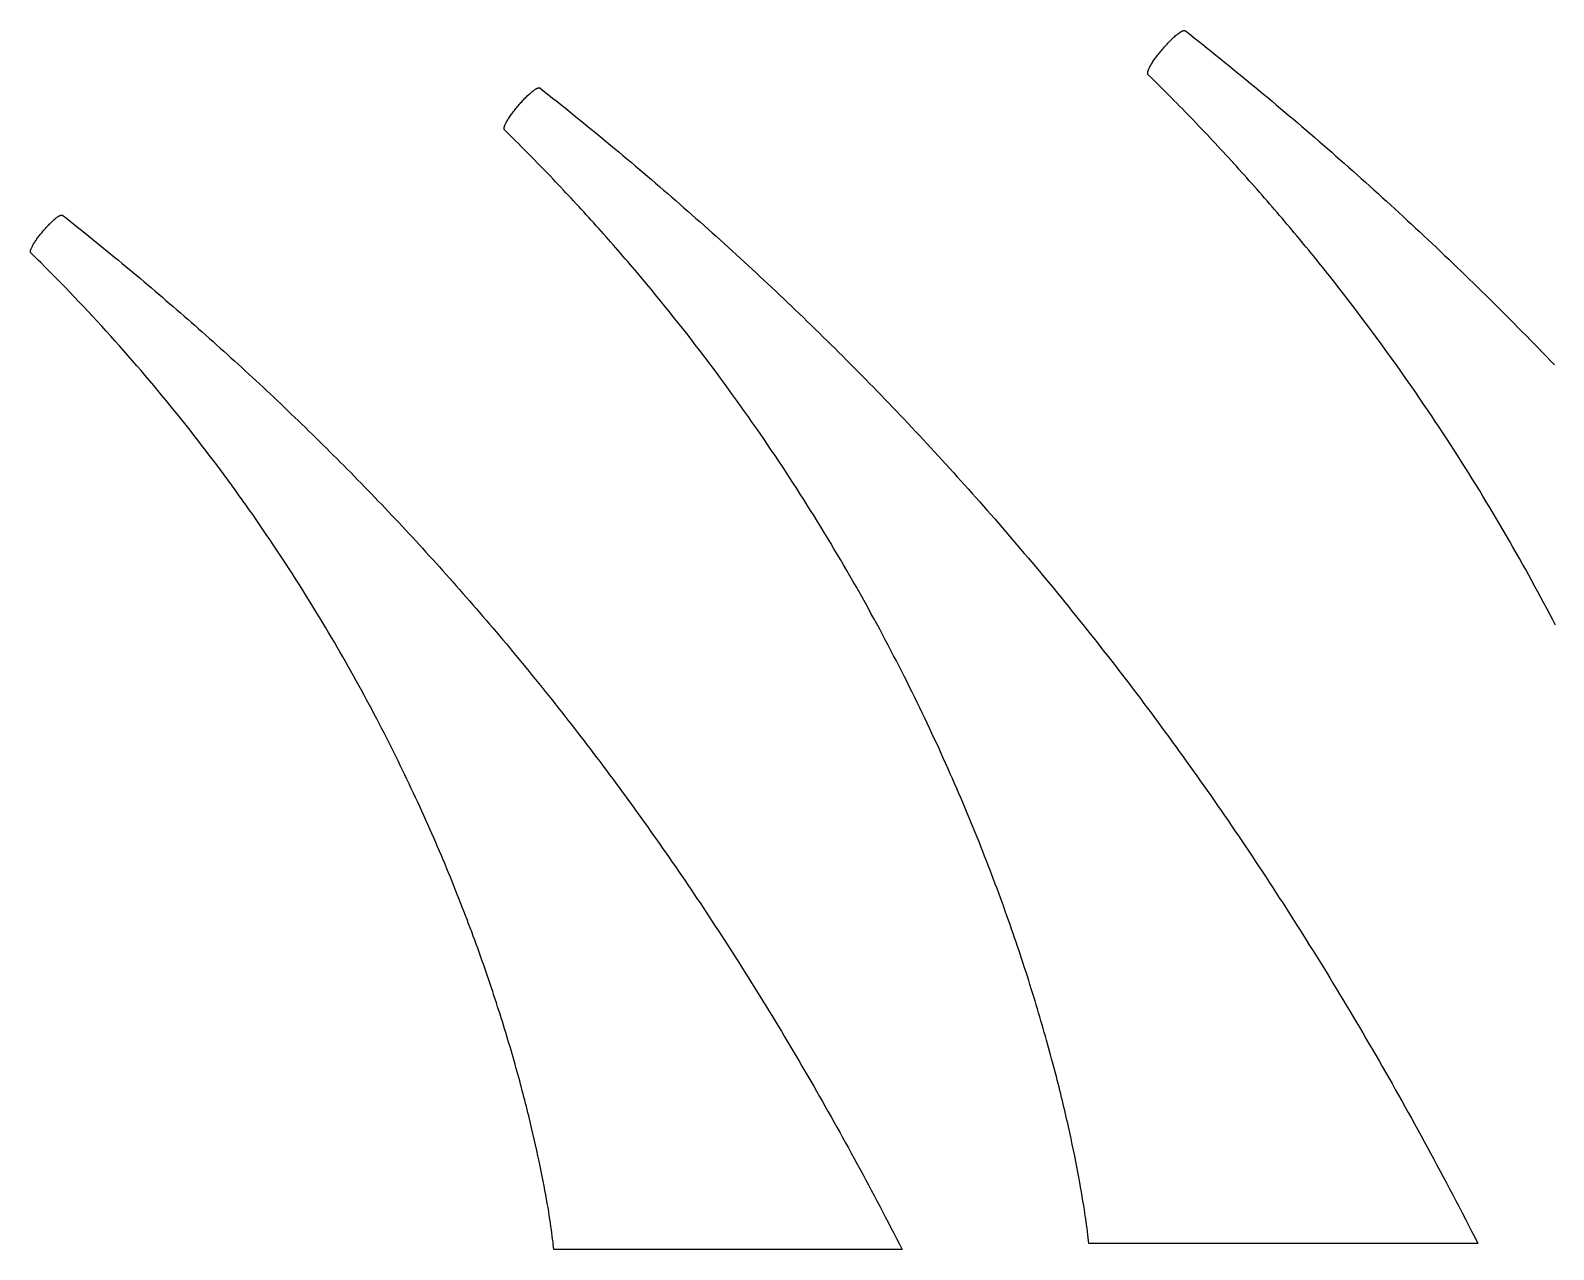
# Model space of a CAD drawing. Extents: x 1 to 390, y 1 to 88.
# Drawn here: x 0.6 to 72.1, y 0.6 to 57.9 of the extents above; entities that cross this region are included whole.
import ezdxf

# ---------------------------------------------------------------- set-up
doc = ezdxf.new("R2010")
doc.units = 0
doc.layers.add('IMPORT_-_GROVE_PROFILES', color=18, linetype='CONTINUOUS')

msp = doc.modelspace()

# ---------------------------------------------------------------- linework, layer by layer
at = {"layer": 'IMPORT_-_GROVE_PROFILES'}
msp.add_lwpolyline([(72.241, 29.956), (72.106, 30.215), (71.97, 30.475), (71.832, 30.735), (71.694, 30.996), (71.554, 31.257), (71.413, 31.519), (71.27, 31.781), (71.127, 32.044), (70.982, 32.307), (70.836, 32.57), (70.688, 32.834), (70.54, 33.098), (70.39, 33.363), (70.239, 33.628), (70.086, 33.893), (69.933, 34.159), (69.778, 34.425), (69.622, 34.691), (69.464, 34.958), (69.305, 35.225), (69.145, 35.493), (68.984, 35.761), (68.821, 36.029), (68.657, 36.297), (68.492, 36.566), (68.325, 36.835), (68.158, 37.104), (67.988, 37.374), (67.818, 37.643), (67.646, 37.913), (67.473, 38.184), (67.298, 38.454), (67.122, 38.725), (66.945, 38.996), (66.766, 39.267), (66.586, 39.538), (66.405, 39.809), (66.222, 40.081), (66.038, 40.353), (65.852, 40.625), (65.665, 40.897), (65.477, 41.169), (65.287, 41.442), (65.096, 41.714), (64.903, 41.987), (64.71, 42.259), (64.514, 42.532), (64.317, 42.805), (64.119, 43.078), (63.919, 43.351), (63.718, 43.624), (63.516, 43.897), (63.312, 44.171), (63.106, 44.444), (62.899, 44.717), (62.691, 44.99), (62.481, 45.264), (62.27, 45.537), (62.057, 45.81), (61.843, 46.083), (61.627, 46.357), (61.518, 46.493), (61.409, 46.63), (61.3, 46.766), (61.191, 46.903), (61.081, 47.039), (60.97, 47.176), (60.86, 47.312), (60.749, 47.449), (60.637, 47.585), (60.525, 47.722), (60.413, 47.858), (60.3, 47.995), (60.187, 48.131), (60.074, 48.267), (59.96, 48.404), (59.846, 48.54), (59.732, 48.676), (59.617, 48.813), (59.501, 48.949), (59.386, 49.085), (59.27, 49.221), (59.153, 49.357), (59.036, 49.493), (58.919, 49.629), (58.802, 49.765), (58.684, 49.901), (58.565, 50.037), (58.446, 50.173), (58.327, 50.309), (58.208, 50.445), (58.088, 50.581), (57.967, 50.716), (57.847, 50.852), (57.726, 50.988), (57.604, 51.123), (57.482, 51.259), (57.36, 51.394), (57.237, 51.53), (57.114, 51.665), (56.99, 51.8), (56.867, 51.936), (56.742, 52.071), (56.618, 52.206), (56.492, 52.341), (56.367, 52.476), (56.241, 52.611), (56.115, 52.746), (55.988, 52.881), (55.861, 53.016), (55.733, 53.151), (55.605, 53.285), (55.477, 53.42), (55.348, 53.554), (55.219, 53.689), (55.09, 53.823), (54.96, 53.958), (54.829, 54.092), (54.699, 54.226), (54.567, 54.36), (54.436, 54.494), (54.304, 54.628), (54.171, 54.762), (54.039, 54.896), (53.905, 55.03), (53.772, 55.163), (53.638, 55.297), (53.503, 55.43), (53.368, 55.564), (53.233, 55.697), (53.097, 55.83), (53.091, 55.837), (53.086, 55.844), (53.082, 55.851), (53.078, 55.86), (53.075, 55.868), (53.073, 55.878), (53.072, 55.888), (53.071, 55.898), (53.07, 55.91), (53.071, 55.921), (53.072, 55.934), (53.073, 55.946), (53.076, 55.959), (53.078, 55.973), (53.082, 55.987), (53.086, 56.002), (53.091, 56.017), (53.096, 56.033), (53.101, 56.049), (53.108, 56.065), (53.114, 56.082), (53.122, 56.1), (53.13, 56.117), (53.138, 56.135), (53.156, 56.173), (53.176, 56.211), (53.198, 56.251), (53.222, 56.292), (53.247, 56.335), (53.274, 56.378), (53.302, 56.422), (53.332, 56.467), (53.363, 56.513), (53.395, 56.559), (53.429, 56.607), (53.464, 56.654), (53.499, 56.702), (53.536, 56.75), (53.573, 56.799), (53.612, 56.847), (53.651, 56.896), (53.69, 56.944), (53.73, 56.992), (53.771, 57.041), (53.812, 57.088), (53.853, 57.136), (53.895, 57.182), (53.937, 57.228), (53.979, 57.274), (54.02, 57.319), (54.062, 57.362), (54.104, 57.405), (54.145, 57.447), (54.186, 57.487), (54.226, 57.526), (54.266, 57.564), (54.306, 57.601), (54.345, 57.636), (54.383, 57.669), (54.42, 57.701), (54.456, 57.73), (54.492, 57.758), (54.526, 57.784), (54.56, 57.808), (54.592, 57.83), (54.607, 57.84), (54.623, 57.849), (54.638, 57.858), (54.652, 57.866), (54.666, 57.874), (54.68, 57.881), (54.694, 57.887), (54.707, 57.893), (54.719, 57.898), (54.731, 57.902), (54.743, 57.906), (54.755, 57.909), (54.766, 57.911), (54.776, 57.913), (54.786, 57.913), (54.796, 57.913), (54.805, 57.913), (54.814, 57.911), (54.822, 57.909), (54.829, 57.906), (54.836, 57.903), (54.843, 57.898), (55.048, 57.736), (55.253, 57.573), (55.458, 57.41), (55.663, 57.246), (55.868, 57.082), (56.072, 56.918), (56.276, 56.754), (56.48, 56.589), (56.684, 56.424), (56.888, 56.259), (57.091, 56.093), (57.294, 55.927), (57.497, 55.76), (57.7, 55.594), (57.903, 55.427), (58.106, 55.259), (58.308, 55.091), (58.51, 54.923), (58.712, 54.755), (58.914, 54.586), (59.116, 54.417), (59.317, 54.247), (59.518, 54.077), (59.719, 53.907), (59.92, 53.736), (60.121, 53.566), (60.321, 53.394), (60.522, 53.223), (60.722, 53.05), (60.922, 52.878), (61.121, 52.705), (61.321, 52.532), (61.52, 52.359), (61.719, 52.185), (61.918, 52.01), (62.117, 51.836), (62.316, 51.661), (62.514, 51.485), (62.713, 51.31), (62.911, 51.133), (63.108, 50.957), (63.306, 50.78), (63.504, 50.602), (63.701, 50.425), (63.898, 50.247), (64.095, 50.068), (64.292, 49.889), (64.488, 49.71), (64.684, 49.53), (64.881, 49.35), (65.077, 49.169), (65.272, 48.988), (65.468, 48.807), (65.663, 48.625), (65.858, 48.443), (66.053, 48.261), (66.248, 48.078), (66.443, 47.894), (66.637, 47.71), (66.832, 47.526), (67.026, 47.341), (67.219, 47.156), (67.413, 46.971), (67.607, 46.785), (67.8, 46.598), (67.993, 46.412), (68.186, 46.224), (68.378, 46.037), (68.571, 45.849), (68.763, 45.66), (68.955, 45.471), (69.147, 45.282), (69.339, 45.092), (69.531, 44.901), (69.722, 44.711), (69.913, 44.519), (70.104, 44.328), (70.295, 44.136), (70.485, 43.943), (70.676, 43.75), (70.866, 43.556), (71.056, 43.363), (71.246, 43.168), (71.435, 42.973), (71.624, 42.778), (71.814, 42.582), (72.003, 42.386), (72.191, 42.189)], dxfattribs=at)
for points in [[(50.302, 0.9), (50.288, 1.027), (50.274, 1.161), (50.257, 1.303), (50.239, 1.452), (50.219, 1.607), (50.197, 1.77), (50.174, 1.94), (50.149, 2.117), (50.122, 2.3), (50.093, 2.49), (50.062, 2.687), (50.029, 2.891), (49.994, 3.101), (49.958, 3.317), (49.919, 3.54), (49.878, 3.769), (49.834, 4.005), (49.789, 4.247), (49.741, 4.495), (49.691, 4.749), (49.639, 5.009), (49.585, 5.274), (49.528, 5.546), (49.468, 5.824), (49.438, 5.965), (49.407, 6.107), (49.375, 6.251), (49.342, 6.396), (49.309, 6.543), (49.276, 6.691), (49.241, 6.84), (49.206, 6.991), (49.171, 7.143), (49.134, 7.296), (49.097, 7.451), (49.06, 7.607), (49.021, 7.764), (48.982, 7.923), (48.943, 8.083), (48.902, 8.245), (48.861, 8.407), (48.82, 8.571), (48.777, 8.737), (48.734, 8.903), (48.69, 9.071), (48.646, 9.24), (48.6, 9.41), (48.554, 9.582), (48.508, 9.755), (48.46, 9.929), (48.412, 10.104), (48.363, 10.28), (48.313, 10.458), (48.263, 10.637), (48.212, 10.817), (48.16, 10.998), (48.107, 11.18), (48.054, 11.363), (48, 11.548), (47.945, 11.734), (47.889, 11.92), (47.832, 12.108), (47.775, 12.297), (47.717, 12.488), (47.658, 12.679), (47.598, 12.871), (47.537, 13.065), (47.476, 13.259), (47.414, 13.455), (47.351, 13.651), (47.287, 13.849), (47.222, 14.048), (47.156, 14.247), (47.09, 14.448), (47.023, 14.65), (46.955, 14.852), (46.886, 15.056), (46.816, 15.261), (46.745, 15.466), (46.674, 15.673), (46.601, 15.881), (46.528, 16.089), (46.454, 16.299), (46.379, 16.509), (46.303, 16.72), (46.226, 16.933), (46.148, 17.146), (46.069, 17.36), (45.99, 17.575), (45.909, 17.79), (45.828, 18.007), (45.745, 18.225), (45.662, 18.443), (45.578, 18.662), (45.492, 18.882), (45.406, 19.103), (45.319, 19.325), (45.231, 19.548), (45.142, 19.771), (45.052, 19.995), (44.961, 20.22), (44.869, 20.446), (44.776, 20.672), (44.682, 20.899), (44.588, 21.127), (44.492, 21.356), (44.395, 21.586), (44.297, 21.816), (44.198, 22.047), (44.098, 22.278), (43.997, 22.511), (43.895, 22.744), (43.792, 22.977), (43.688, 23.212), (43.583, 23.447), (43.477, 23.683), (43.37, 23.919), (43.262, 24.156), (43.153, 24.393), (43.042, 24.632), (42.931, 24.871), (42.818, 25.11), (42.705, 25.35), (42.59, 25.591), (42.475, 25.832), (42.358, 26.074), (42.24, 26.316), (42.121, 26.559), (42.001, 26.803), (41.88, 27.047), (41.758, 27.291), (41.634, 27.537), (41.51, 27.782), (41.384, 28.028), (41.257, 28.275), (41.129, 28.522), (41, 28.77), (40.87, 29.018), (40.739, 29.266), (40.606, 29.515), (40.473, 29.765), (40.338, 30.014), (40.202, 30.265), (40.065, 30.515), (39.926, 30.767), (39.787, 31.018), (39.646, 31.27), (39.504, 31.522), (39.361, 31.775), (39.217, 32.028), (39.071, 32.281), (38.925, 32.535), (38.777, 32.789), (38.628, 33.044), (38.477, 33.299), (38.326, 33.554), (38.173, 33.809), (38.019, 34.065), (37.863, 34.321), (37.707, 34.577), (37.549, 34.834), (37.39, 35.091), (37.229, 35.348), (37.068, 35.605), (36.905, 35.863), (36.741, 36.121), (36.575, 36.379), (36.409, 36.637), (36.241, 36.895), (36.071, 37.154), (35.901, 37.413), (35.729, 37.672), (35.556, 37.931), (35.381, 38.191), (35.205, 38.45), (35.028, 38.71), (34.849, 38.97), (34.67, 39.23), (34.488, 39.49), (34.306, 39.75), (34.122, 40.01), (33.937, 40.271), (33.75, 40.531), (33.562, 40.792), (33.373, 41.053), (33.182, 41.313), (32.99, 41.574), (32.797, 41.835), (32.602, 42.096), (32.406, 42.357), (32.208, 42.618), (32.009, 42.879), (31.809, 43.14), (31.607, 43.401), (31.404, 43.661), (31.199, 43.922), (30.993, 44.183), (30.785, 44.444), (30.577, 44.705), (30.366, 44.966), (30.154, 45.226), (29.941, 45.487), (29.726, 45.747), (29.51, 46.008), (29.293, 46.268), (29.074, 46.529), (28.963, 46.659), (28.853, 46.789), (28.742, 46.919), (28.631, 47.049), (28.519, 47.179), (28.407, 47.309), (28.295, 47.438), (28.182, 47.568), (28.069, 47.698), (27.956, 47.828), (27.842, 47.958), (27.728, 48.087), (27.613, 48.217), (27.498, 48.347), (27.383, 48.476), (27.268, 48.606), (27.151, 48.735), (27.035, 48.865), (26.918, 48.994), (26.801, 49.123), (26.683, 49.253), (26.566, 49.382), (26.447, 49.511), (26.328, 49.64), (26.209, 49.769), (26.09, 49.898), (25.97, 50.027), (25.85, 50.156), (25.729, 50.285), (25.608, 50.414), (25.487, 50.542), (25.365, 50.671), (25.243, 50.8), (25.12, 50.928), (24.997, 51.057), (24.874, 51.185), (24.75, 51.314), (24.626, 51.442), (24.502, 51.57), (24.377, 51.698), (24.252, 51.826), (24.126, 51.954), (24, 52.082), (23.873, 52.21), (23.747, 52.338), (23.619, 52.465), (23.492, 52.593), (23.364, 52.721), (23.235, 52.848), (23.106, 52.975), (22.977, 53.103), (22.848, 53.23), (22.842, 53.236), (22.837, 53.243), (22.833, 53.25), (22.83, 53.258), (22.827, 53.266), (22.825, 53.275), (22.823, 53.285), (22.822, 53.295), (22.822, 53.306), (22.822, 53.317), (22.823, 53.329), (22.825, 53.341), (22.827, 53.353), (22.83, 53.367), (22.833, 53.38), (22.837, 53.394), (22.841, 53.409), (22.846, 53.424), (22.852, 53.439), (22.858, 53.455), (22.864, 53.471), (22.871, 53.487), (22.887, 53.521), (22.904, 53.557), (22.923, 53.594), (22.944, 53.632), (22.967, 53.671), (22.991, 53.712), (23.016, 53.753), (23.043, 53.795), (23.072, 53.838), (23.102, 53.882), (23.133, 53.926), (23.165, 53.971), (23.198, 54.017), (23.232, 54.063), (23.267, 54.109), (23.303, 54.155), (23.339, 54.201), (23.376, 54.248), (23.414, 54.294), (23.453, 54.34), (23.491, 54.386), (23.531, 54.431), (23.57, 54.477), (23.61, 54.521), (23.65, 54.565), (23.689, 54.609), (23.729, 54.651), (23.769, 54.693), (23.809, 54.734), (23.848, 54.774), (23.887, 54.812), (23.926, 54.85), (23.964, 54.886), (24.002, 54.921), (24.039, 54.954), (24.075, 54.986), (24.111, 55.016), (24.146, 55.045), (24.18, 55.071), (24.213, 55.096), (24.244, 55.119), (24.275, 55.139), (24.29, 55.149), (24.304, 55.158), (24.319, 55.166), (24.333, 55.174), (24.346, 55.181), (24.359, 55.188), (24.372, 55.194), (24.385, 55.199), (24.397, 55.204), (24.408, 55.208), (24.42, 55.212), (24.431, 55.215), (24.441, 55.217), (24.451, 55.218), (24.461, 55.219), (24.47, 55.219), (24.479, 55.219), (24.487, 55.217), (24.494, 55.215), (24.502, 55.213), (24.509, 55.209), (24.515, 55.205), (24.711, 55.049), (24.907, 54.894), (25.102, 54.738), (25.298, 54.582), (25.493, 54.426), (25.688, 54.269), (25.883, 54.112), (26.078, 53.955), (26.273, 53.797), (26.467, 53.639), (26.662, 53.481), (26.856, 53.322), (27.05, 53.163), (27.243, 53.004), (27.437, 52.845), (27.63, 52.685), (27.824, 52.524), (28.017, 52.364), (28.21, 52.203), (28.402, 52.042), (28.595, 51.88), (28.787, 51.718), (28.979, 51.556), (29.171, 51.394), (29.363, 51.231), (29.555, 51.067), (29.746, 50.904), (29.938, 50.74), (30.129, 50.576), (30.32, 50.411), (30.51, 50.246), (30.701, 50.081), (30.891, 49.915), (31.081, 49.749), (31.271, 49.582), (31.461, 49.416), (31.651, 49.248), (31.84, 49.081), (32.03, 48.913), (32.219, 48.745), (32.408, 48.576), (32.597, 48.407), (32.785, 48.238), (32.974, 48.068), (33.162, 47.898), (33.35, 47.728), (33.538, 47.557), (33.725, 47.385), (33.913, 47.214), (34.1, 47.042), (34.287, 46.869), (34.474, 46.697), (34.661, 46.523), (34.848, 46.35), (35.034, 46.176), (35.22, 46.002), (35.406, 45.827), (35.592, 45.652), (35.778, 45.476), (35.963, 45.3), (36.148, 45.124), (36.334, 44.947), (36.519, 44.77), (36.703, 44.592), (36.888, 44.414), (37.072, 44.236), (37.256, 44.057), (37.44, 43.878), (37.624, 43.698), (37.808, 43.518), (37.991, 43.338), (38.175, 43.157), (38.358, 42.975), (38.541, 42.794), (38.723, 42.612), (38.906, 42.429), (39.088, 42.246), (39.27, 42.062), (39.452, 41.879), (39.634, 41.694), (39.816, 41.509), (39.997, 41.324), (40.178, 41.139), (40.359, 40.952), (40.54, 40.766), (40.721, 40.579), (40.901, 40.392), (41.082, 40.204), (41.262, 40.015), (41.442, 39.827), (41.621, 39.637), (41.801, 39.448), (41.98, 39.257), (42.159, 39.067), (42.338, 38.876), (42.517, 38.684), (42.696, 38.492), (42.874, 38.3), (43.052, 38.107), (43.23, 37.913), (43.408, 37.72), (43.586, 37.525), (43.763, 37.33), (43.941, 37.135), (44.118, 36.939), (44.294, 36.743), (44.471, 36.546), (44.648, 36.349), (44.824, 36.151), (45, 35.953), (45.176, 35.754), (45.352, 35.555), (45.527, 35.356), (45.703, 35.156), (45.878, 34.955), (46.053, 34.754), (46.228, 34.552), (46.402, 34.35), (46.577, 34.147), (46.751, 33.944), (46.925, 33.74), (47.099, 33.536), (47.272, 33.332), (47.446, 33.126), (47.619, 32.921), (47.792, 32.715), (47.965, 32.508), (48.138, 32.301), (48.31, 32.093), (48.482, 31.885), (48.654, 31.676), (48.826, 31.466), (48.998, 31.257), (49.169, 31.046), (49.341, 30.835), (49.512, 30.624), (49.683, 30.412), (49.853, 30.199), (50.024, 29.986), (50.194, 29.773), (50.364, 29.559), (50.534, 29.344), (50.704, 29.129), (50.874, 28.913), (51.043, 28.697), (51.212, 28.48), (51.381, 28.263), (51.55, 28.045), (51.718, 27.826), (51.887, 27.607), (52.055, 27.388), (52.223, 27.168), (52.391, 26.947), (52.558, 26.726), (52.726, 26.504), (52.893, 26.281), (53.06, 26.058), (53.227, 25.835), (53.393, 25.611), (53.56, 25.386), (53.726, 25.161), (53.892, 24.935), (54.058, 24.709), (54.223, 24.482), (54.389, 24.254), (54.554, 24.026), (54.719, 23.797), (54.884, 23.568), (55.048, 23.338), (55.213, 23.108), (55.377, 22.876), (55.541, 22.645), (55.705, 22.413), (55.868, 22.18), (56.032, 21.946), (56.195, 21.712), (56.358, 21.478), (56.521, 21.242), (56.683, 21.006), (56.846, 20.77), (57.008, 20.533), (57.17, 20.295), (57.332, 20.057), (57.493, 19.818), (57.655, 19.579), (57.816, 19.338), (57.977, 19.098), (58.138, 18.856), (58.298, 18.614), (58.459, 18.372), (58.619, 18.129), (58.779, 17.885), (58.938, 17.64), (59.098, 17.395), (59.257, 17.149), (59.417, 16.903), (59.576, 16.656), (59.734, 16.408), (59.893, 16.16), (60.051, 15.911), (60.209, 15.662), (60.367, 15.412), (60.525, 15.161), (60.682, 14.909), (60.84, 14.657), (60.997, 14.404), (61.154, 14.151), (61.311, 13.897), (61.467, 13.642), (61.623, 13.387), (61.779, 13.131), (61.935, 12.874), (62.091, 12.617), (62.246, 12.358), (62.402, 12.1), (62.557, 11.84), (62.712, 11.58), (62.866, 11.32), (63.021, 11.058), (63.175, 10.796), (63.329, 10.534), (63.483, 10.27), (63.636, 10.006), (63.79, 9.741), (63.943, 9.476), (64.096, 9.21), (64.249, 8.943), (64.401, 8.675), (64.554, 8.407), (64.706, 8.138), (64.858, 7.869), (65.01, 7.599), (65.161, 7.328), (65.312, 7.056), (65.463, 6.784), (65.614, 6.511), (65.765, 6.237), (65.916, 5.962), (66.066, 5.687), (66.216, 5.411), (66.366, 5.135), (66.515, 4.857), (66.665, 4.579), (66.814, 4.301), (66.963, 4.021), (67.112, 3.741), (67.26, 3.46), (67.409, 3.179), (67.557, 2.896), (67.705, 2.613), (67.853, 2.33), (68, 2.045), (68.147, 1.76), (68.295, 1.474), (68.441, 1.187), (68.588, 0.9)], [(25.16, 0.61), (25.148, 0.724), (25.134, 0.844), (25.12, 0.971), (25.103, 1.104), (25.086, 1.243), (25.066, 1.389), (25.045, 1.541), (25.023, 1.699), (24.999, 1.863), (24.973, 2.033), (24.945, 2.21), (24.916, 2.392), (24.885, 2.58), (24.852, 2.774), (24.817, 2.973), (24.78, 3.179), (24.741, 3.389), (24.701, 3.606), (24.658, 3.828), (24.613, 4.055), (24.567, 4.288), (24.518, 4.526), (24.467, 4.769), (24.414, 5.018), (24.358, 5.271), (24.301, 5.53), (24.241, 5.794), (24.179, 6.062), (24.115, 6.336), (24.082, 6.474), (24.048, 6.614), (24.014, 6.755), (23.979, 6.897), (23.943, 7.04), (23.907, 7.185), (23.87, 7.331), (23.833, 7.477), (23.795, 7.625), (23.756, 7.774), (23.717, 7.925), (23.677, 8.076), (23.637, 8.228), (23.596, 8.382), (23.554, 8.537), (23.511, 8.692), (23.468, 8.849), (23.424, 9.007), (23.38, 9.166), (23.335, 9.326), (23.289, 9.487), (23.243, 9.649), (23.195, 9.812), (23.147, 9.977), (23.099, 10.142), (23.05, 10.308), (23, 10.475), (22.949, 10.644), (22.898, 10.813), (22.846, 10.983), (22.793, 11.154), (22.739, 11.327), (22.685, 11.5), (22.63, 11.674), (22.574, 11.849), (22.518, 12.025), (22.461, 12.202), (22.403, 12.38), (22.344, 12.558), (22.285, 12.738), (22.225, 12.919), (22.164, 13.1), (22.102, 13.282), (22.039, 13.466), (21.976, 13.65), (21.912, 13.835), (21.847, 14.021), (21.782, 14.207), (21.715, 14.395), (21.648, 14.583), (21.58, 14.772), (21.511, 14.962), (21.441, 15.153), (21.371, 15.345), (21.3, 15.537), (21.228, 15.73), (21.155, 15.924), (21.081, 16.119), (21.006, 16.314), (20.931, 16.511), (20.855, 16.708), (20.778, 16.905), (20.7, 17.104), (20.621, 17.303), (20.541, 17.503), (20.46, 17.704), (20.379, 17.905), (20.297, 18.107), (20.214, 18.31), (20.13, 18.513), (20.045, 18.717), (19.959, 18.922), (19.872, 19.128), (19.784, 19.334), (19.696, 19.54), (19.606, 19.748), (19.516, 19.956), (19.425, 20.164), (19.333, 20.374), (19.24, 20.583), (19.145, 20.794), (19.05, 21.005), (18.955, 21.216), (18.858, 21.429), (18.76, 21.641), (18.661, 21.855), (18.562, 22.068), (18.461, 22.283), (18.359, 22.498), (18.257, 22.713), (18.153, 22.929), (18.049, 23.146), (17.943, 23.363), (17.837, 23.58), (17.729, 23.798), (17.621, 24.017), (17.511, 24.235), (17.401, 24.455), (17.289, 24.675), (17.177, 24.895), (17.063, 25.116), (16.949, 25.337), (16.833, 25.559), (16.717, 25.781), (16.599, 26.003), (16.481, 26.226), (16.361, 26.449), (16.24, 26.673), (16.119, 26.897), (15.996, 27.122), (15.872, 27.346), (15.747, 27.572), (15.621, 27.797), (15.494, 28.023), (15.366, 28.249), (15.237, 28.476), (15.107, 28.703), (14.975, 28.93), (14.843, 29.157), (14.709, 29.385), (14.575, 29.613), (14.439, 29.841), (14.302, 30.07), (14.164, 30.299), (14.025, 30.528), (13.885, 30.758), (13.744, 30.987), (13.601, 31.217), (13.458, 31.447), (13.313, 31.678), (13.167, 31.908), (13.02, 32.139), (12.872, 32.37), (12.723, 32.601), (12.573, 32.833), (12.421, 33.064), (12.268, 33.296), (12.114, 33.528), (11.959, 33.76), (11.803, 33.992), (11.646, 34.225), (11.487, 34.457), (11.327, 34.69), (11.166, 34.923), (11.004, 35.155), (10.841, 35.388), (10.676, 35.621), (10.51, 35.854), (10.343, 36.088), (10.175, 36.321), (10.005, 36.554), (9.835, 36.788), (9.663, 37.021), (9.49, 37.255), (9.315, 37.488), (9.14, 37.722), (8.963, 37.955), (8.785, 38.189), (8.605, 38.423), (8.425, 38.656), (8.243, 38.89), (8.059, 39.123), (7.875, 39.357), (7.689, 39.59), (7.502, 39.824), (7.314, 40.057), (7.124, 40.291), (6.933, 40.524), (6.741, 40.757), (6.548, 40.99), (6.353, 41.223), (6.157, 41.456), (5.959, 41.689), (5.76, 41.922), (5.56, 42.155), (5.359, 42.387), (5.156, 42.62), (4.952, 42.852), (4.747, 43.084), (4.54, 43.316), (4.332, 43.548), (4.122, 43.779), (3.912, 44.011), (3.699, 44.242), (3.486, 44.473), (3.271, 44.704), (3.055, 44.934), (2.837, 45.165), (2.618, 45.395), (2.397, 45.625), (2.176, 45.855), (1.952, 46.084), (1.728, 46.313), (1.502, 46.542), (1.274, 46.771), (1.045, 47), (0.93, 47.114), (0.815, 47.228), (0.699, 47.342), (0.583, 47.455), (0.578, 47.461), (0.574, 47.467), (0.57, 47.473), (0.567, 47.481), (0.565, 47.488), (0.563, 47.496), (0.561, 47.505), (0.561, 47.514), (0.56, 47.523), (0.561, 47.533), (0.562, 47.544), (0.563, 47.555), (0.565, 47.566), (0.567, 47.578), (0.57, 47.59), (0.574, 47.602), (0.578, 47.615), (0.582, 47.629), (0.587, 47.642), (0.592, 47.656), (0.604, 47.686), (0.618, 47.716), (0.634, 47.748), (0.651, 47.781), (0.67, 47.815), (0.69, 47.85), (0.711, 47.887), (0.734, 47.924), (0.759, 47.961), (0.784, 48), (0.811, 48.039), (0.838, 48.079), (0.867, 48.119), (0.897, 48.16), (0.927, 48.201), (0.958, 48.242), (0.99, 48.283), (1.023, 48.325), (1.057, 48.366), (1.09, 48.408), (1.125, 48.449), (1.159, 48.49), (1.195, 48.531), (1.23, 48.571), (1.265, 48.611), (1.301, 48.651), (1.337, 48.69), (1.372, 48.728), (1.408, 48.765), (1.444, 48.802), (1.479, 48.837), (1.514, 48.872), (1.549, 48.905), (1.583, 48.938), (1.617, 48.969), (1.65, 48.999), (1.682, 49.027), (1.714, 49.054), (1.745, 49.08), (1.776, 49.104), (1.805, 49.126), (1.834, 49.146), (1.861, 49.165), (1.887, 49.181), (1.913, 49.196), (1.925, 49.202), (1.936, 49.208), (1.948, 49.214), (1.959, 49.219), (1.97, 49.223), (1.98, 49.227), (1.991, 49.23), (2, 49.232), (2.01, 49.234), (2.019, 49.236), (2.027, 49.236), (2.035, 49.237), (2.043, 49.236), (2.051, 49.235), (2.057, 49.233), (2.064, 49.23), (2.07, 49.227), (2.076, 49.223), (2.251, 49.084), (2.426, 48.945), (2.602, 48.806), (2.777, 48.666), (2.952, 48.526), (3.126, 48.386), (3.301, 48.245), (3.475, 48.104), (3.649, 47.963), (3.824, 47.822), (3.998, 47.68), (4.171, 47.538), (4.345, 47.396), (4.518, 47.253), (4.692, 47.111), (4.865, 46.967), (5.038, 46.824), (5.211, 46.68), (5.383, 46.536), (5.556, 46.392), (5.728, 46.247), (5.9, 46.102), (6.072, 45.957), (6.244, 45.812), (6.416, 45.666), (6.587, 45.52), (6.759, 45.373), (6.93, 45.226), (7.101, 45.079), (7.272, 44.932), (7.443, 44.784), (7.613, 44.636), (7.784, 44.488), (7.954, 44.339), (8.124, 44.19), (8.294, 44.041), (8.464, 43.891), (8.634, 43.741), (8.803, 43.591), (8.972, 43.441), (9.141, 43.29), (9.31, 43.138), (9.479, 42.987), (9.648, 42.835), (9.816, 42.682), (9.985, 42.53), (10.153, 42.377), (10.321, 42.224), (10.489, 42.07), (10.656, 41.916), (10.824, 41.762), (10.991, 41.607), (11.158, 41.452), (11.326, 41.297), (11.492, 41.141), (11.659, 40.985), (11.826, 40.828), (11.992, 40.671), (12.158, 40.514), (12.324, 40.357), (12.49, 40.199), (12.656, 40.041), (12.821, 39.882), (12.987, 39.723), (13.152, 39.564), (13.317, 39.404), (13.482, 39.244), (13.647, 39.084), (13.811, 38.923), (13.976, 38.762), (14.14, 38.6), (14.304, 38.438), (14.468, 38.276), (14.631, 38.113), (14.795, 37.95), (14.958, 37.786), (15.122, 37.623), (15.285, 37.458), (15.448, 37.294), (15.61, 37.129), (15.773, 36.963), (15.935, 36.798), (16.098, 36.631), (16.26, 36.465), (16.422, 36.298), (16.583, 36.13), (16.745, 35.963), (16.906, 35.794), (17.067, 35.626), (17.228, 35.457), (17.389, 35.287), (17.55, 35.118), (17.711, 34.947), (17.871, 34.777), (18.031, 34.606), (18.191, 34.434), (18.351, 34.262), (18.511, 34.09), (18.67, 33.917), (18.83, 33.744), (18.989, 33.571), (19.148, 33.397), (19.307, 33.222), (19.465, 33.047), (19.624, 32.872), (19.782, 32.696), (19.941, 32.52), (20.099, 32.344), (20.256, 32.167), (20.414, 31.989), (20.572, 31.811), (20.729, 31.633), (20.886, 31.454), (21.043, 31.275), (21.2, 31.096), (21.356, 30.916), (21.513, 30.735), (21.669, 30.554), (21.825, 30.373), (21.981, 30.191), (22.137, 30.009), (22.293, 29.826), (22.448, 29.643), (22.603, 29.459), (22.758, 29.275), (22.913, 29.09), (23.068, 28.905), (23.223, 28.72), (23.377, 28.534), (23.531, 28.347), (23.685, 28.16), (23.839, 27.973), (23.993, 27.785), (24.146, 27.597), (24.3, 27.408), (24.453, 27.219), (24.606, 27.029), (24.759, 26.839), (24.911, 26.648), (25.064, 26.457), (25.216, 26.265), (25.368, 26.073), (25.52, 25.88), (25.672, 25.687), (25.824, 25.494), (25.975, 25.299), (26.126, 25.105), (26.277, 24.91), (26.428, 24.714), (26.579, 24.518), (26.729, 24.321), (26.88, 24.124), (27.03, 23.927), (27.18, 23.729), (27.33, 23.53), (27.48, 23.331), (27.629, 23.131), (27.778, 22.931), (27.927, 22.731), (28.076, 22.53), (28.225, 22.328), (28.374, 22.126), (28.522, 21.923), (28.67, 21.72), (28.819, 21.516), (28.966, 21.312), (29.114, 21.107), (29.262, 20.902), (29.409, 20.696), (29.556, 20.49), (29.703, 20.283), (29.85, 20.076), (29.997, 19.868), (30.143, 19.659), (30.289, 19.45), (30.435, 19.241), (30.581, 19.031), (30.727, 18.82), (30.873, 18.609), (31.018, 18.397), (31.163, 18.185), (31.308, 17.972), (31.453, 17.759), (31.598, 17.545), (31.742, 17.331), (31.887, 17.116), (32.031, 16.9), (32.175, 16.684), (32.318, 16.468), (32.462, 16.251), (32.605, 16.033), (32.748, 15.815), (32.892, 15.596), (33.034, 15.376), (33.177, 15.156), (33.319, 14.936), (33.462, 14.715), (33.604, 14.493), (33.746, 14.271), (33.888, 14.048), (34.029, 13.824), (34.171, 13.6), (34.312, 13.376), (34.453, 13.151), (34.594, 12.925), (34.734, 12.699), (34.875, 12.472), (35.015, 12.244), (35.155, 12.016), (35.295, 11.788), (35.435, 11.559), (35.574, 11.329), (35.714, 11.098), (35.853, 10.867), (35.992, 10.636), (36.131, 10.404), (36.269, 10.171), (36.408, 9.937), (36.546, 9.703), (36.684, 9.469), (36.822, 9.234), (36.96, 8.998), (37.097, 8.762), (37.234, 8.525), (37.372, 8.287), (37.508, 8.049), (37.645, 7.81), (37.782, 7.57), (37.918, 7.33), (38.054, 7.09), (38.19, 6.848), (38.326, 6.606), (38.462, 6.364), (38.597, 6.121), (38.733, 5.877), (38.868, 5.632), (39.003, 5.387), (39.137, 5.142), (39.272, 4.895), (39.406, 4.648), (39.54, 4.401), (39.674, 4.153), (39.808, 3.904), (39.942, 3.654), (40.075, 3.404), (40.208, 3.153), (40.341, 2.902), (40.474, 2.65), (40.607, 2.397), (40.739, 2.144), (40.871, 1.89), (41.003, 1.635), (41.135, 1.38), (41.267, 1.124), (41.399, 0.867), (41.53, 0.61)]]:
    msp.add_lwpolyline(points, close=True, dxfattribs=at)

doc.saveas('drawing.dxf')
